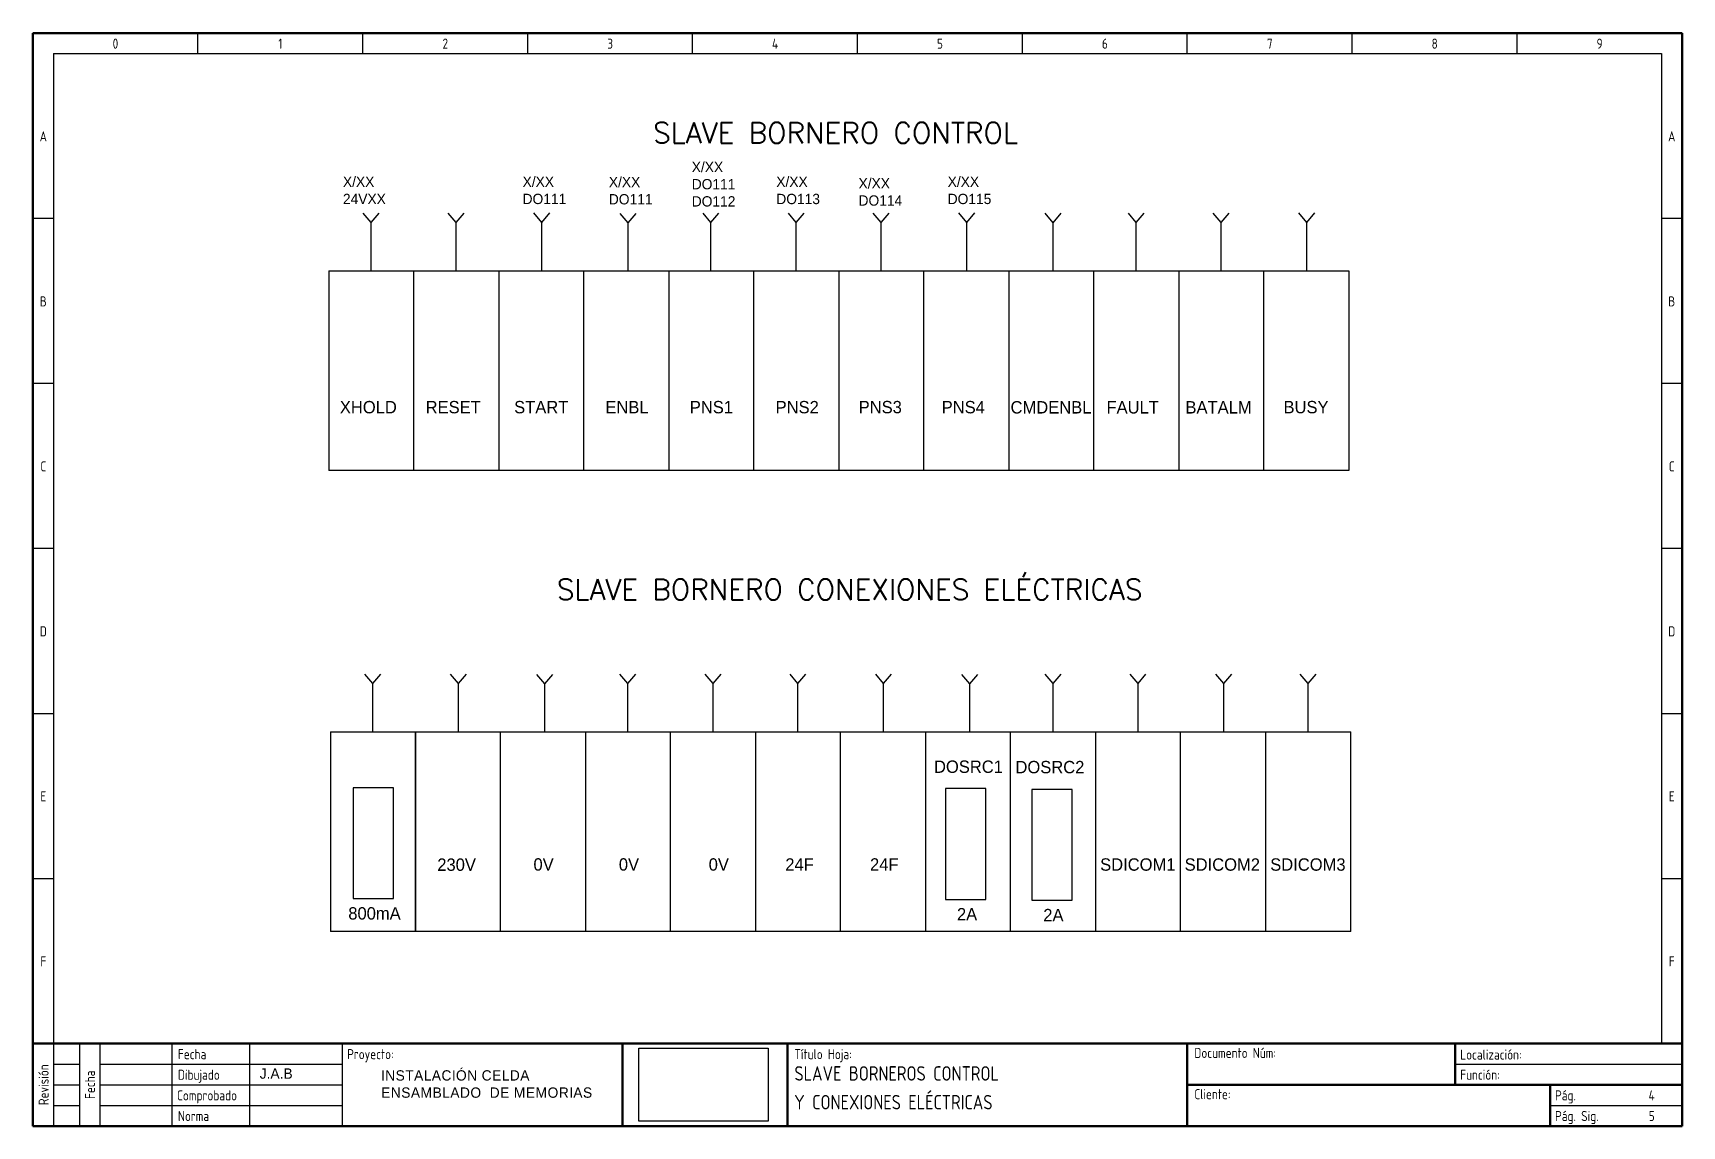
# Model space of a CAD drawing. Header units: millimetres. Extents: x 0 to 400, y 0 to 265.
import ezdxf
from ezdxf.enums import TextEntityAlignment as Align

# ---------------------------------------------------------------- set-up
doc = ezdxf.new("R2010")
doc.units = ezdxf.units.MM
doc.linetypes.add('Caddy_Solid', pattern=[0])
doc.layers.add('Caddy_1', color=7, linetype='Continuous', lineweight=25)
doc.styles.add('Caddy_Vectorfont1p', font='isocp___.ttf', dxfattribs={"width": 0.9})
doc.styles.add('LABEL', font='simplex.shx')
picture_1 = doc.add_image_def('image1.jpg', size_in_pixel=(592, 334))

# ---------------------------------------------------------------- blocks, each defined once
blk = doc.blocks.new('Blk3')
at = {"layer": 'Caddy_1', "linetype": 'Caddy_Solid', "lineweight": 50}
for p, q in [((10, 30), (410, 30)), ((153, 30), (153, 10)), ((193, 30), (193, 10)), ((290, 30), (290, 10)), ((355, 20), (355, 30)), ((290, 20), (410, 20)), ((378, 10), (378, 20)), ((410, 10), (10, 10))]:
    blk.add_line(p, q, dxfattribs=at)
at = {"layer": 'Caddy_1', "linetype": 'Caddy_Solid', "lineweight": 25}
for p, q in [((10, 30), (15, 30)), ((15, 30), (15, 10)), ((21.25, 30), (21.25, 10)), ((26.25, 30), (26.25, 10)), ((43.75, 10), (43.75, 30)), ((62.5, 30), (62.5, 10)), ((85, 30), (85, 10)), ((15, 25), (21.25, 25)), ((26.25, 25), (85, 25)), ((355, 25), (410, 25)), ((15, 20), (21.25, 20)), ((26.25, 20), (85, 20)), ((15, 15), (21.25, 15)), ((26.25, 15), (85, 15)), ((378, 15), (410, 15))]:
    blk.add_line(p, q, dxfattribs=at)
at = {"layer": 'Caddy_1', "lineweight": 25, "style": 'Caddy_Vectorfont1p', "width": 0.9}
for s, p in [('Fecha', (45.15, 26.2)), ('Proyecto:', (86.2, 26.2)), ('Título Hoja:', (194.7, 26.2)), ('Documento Núm:', (291.7, 26.5)), ('Localización:', (356.2, 26.1)), ('Dibujado', (45.15, 21.2)), ('Función:', (356.2, 21.2)), ('Comprobado', (44.94, 16.2)), ('Cliente:', (291.7, 16.5)), ('Pág.', (379.2, 16.2)), ('Norma', (45.15, 11.2)), ('Pág. Sig.', (379.2, 11.2))]:
    blk.add_text(s, height=2.45, dxfattribs=at).set_placement(p)
for s, p in [('Revisión', (13.8, 20)), ('Fecha', (25.05, 20))]:
    blk.add_text(s, height=2.45, rotation=90, dxfattribs=at).set_placement(p, align=Align.CENTER)
blk = doc.blocks.new('Blk4')
at = {"layer": 'Caddy_1', "linetype": 'Caddy_Solid', "lineweight": 50}
for p, q in [((10, 10), (10, 275)), ((10, 275), (410, 275)), ((410, 275), (410, 10))]:
    blk.add_line(p, q, dxfattribs=at)
at = {"layer": 'Caddy_1', "linetype": 'Caddy_Solid', "lineweight": 25}
for p, q in [((50, 270), (50, 275)), ((90, 270), (90, 275)), ((130, 270), (130, 275)), ((170, 270), (170, 275)), ((210, 270), (210, 275)), ((250, 270), (250, 275)), ((290, 270), (290, 275)), ((330, 270), (330, 275)), ((370, 270), (370, 275)), ((15, 270), (15, 30)), ((15, 270), (405, 270)), ((405, 270), (405, 30)), ((15, 230), (10, 230)), ((410, 230), (405, 230)), ((15, 190), (10, 190)), ((410, 190), (405, 190)), ((15, 150), (10, 150)), ((410, 150), (405, 150)), ((10, 110), (15, 110)), ((405, 110), (410, 110)), ((10, 70), (15, 70)), ((405, 70), (410, 70))]:
    blk.add_line(p, q, dxfattribs=at)
at = {"layer": 'Caddy_1', "lineweight": 25, "style": 'Caddy_Vectorfont1p', "width": 0.9}
for s, p in [('0', (30, 271.2)), ('1', (70, 271.2)), ('2', (110, 271.2)), ('3', (150, 271.2)), ('4', (190, 271.2)), ('5', (230, 271.2)), ('6', (270, 271.2)), ('7', (310, 271.2)), ('8', (350, 271.2)), ('9', (390, 271.2)), ('A', (12.5, 248.7)), ('A', (407.5, 248.7)), ('B', (12.5, 208.7)), ('B', (407.5, 208.7)), ('C', (12.5, 168.7)), ('C', (407.5, 168.7)), ('D', (12.5, 128.7)), ('D', (407.5, 128.7)), ('E', (12.5, 88.7)), ('E', (407.5, 88.7)), ('F', (12.5, 48.7)), ('F', (407.5, 48.7))]:
    blk.add_text(s, height=2.45, dxfattribs=at).set_placement(p, align=Align.CENTER)

msp = doc.modelspace()

# ---------------------------------------------------------------- linework, layer by layer
for p, q in [((82.02, 218.99), (80.09, 221.27)), ((82.02, 218.99), (83.95, 221.27)), ((102.61, 218.99), (100.68, 221.27)), ((102.61, 218.99), (104.54, 221.27)), ((123.4, 219.01), (121.47, 221.3)), ((123.4, 219.01), (125.32, 221.3)), ((144.32, 218.93), (142.39, 221.21)), ((144.32, 218.93), (146.25, 221.21)), ((164.43, 218.96), (162.5, 221.25)), ((164.43, 218.96), (166.35, 221.25)), ((185.13, 218.99), (183.2, 221.27)), ((185.13, 218.99), (187.05, 221.27)), ((205.72, 218.99), (203.79, 221.27)), ((205.72, 218.99), (207.64, 221.27)), ((226.5, 219.02), (224.58, 221.3)), ((226.5, 219.02), (228.43, 221.3)), ((247.43, 218.93), (245.5, 221.22)), ((247.43, 218.93), (249.35, 221.22)), ((267.61, 218.99), (265.68, 221.27)), ((267.61, 218.99), (269.54, 221.27)), ((288.2, 218.99), (286.27, 221.27)), ((288.2, 218.99), (290.13, 221.27)), ((308.99, 219.02), (307.06, 221.3)), ((308.99, 219.02), (310.92, 221.3)), ((82.02, 207.27), (82.02, 218.99)), ((102.61, 207.26), (102.61, 218.99)), ((123.4, 207.27), (123.4, 219.01)), ((144.32, 207.27), (144.32, 218.93)), ((164.43, 207.27), (164.43, 218.96)), ((185.13, 207.27), (185.13, 218.99)), ((205.72, 207.27), (205.72, 218.99)), ((226.5, 207.27), (226.5, 219.02)), ((247.43, 207.27), (247.43, 218.93)), ((267.61, 207.27), (267.61, 218.99)), ((288.2, 207.27), (288.2, 218.99)), ((308.99, 207.27), (308.99, 219.02)), ((71.71, 207.27), (319.16, 207.27)), ((71.71, 207.27), (71.71, 158.88)), ((71.71, 207.27), (92.33, 207.27)), ((92.33, 158.88), (92.33, 207.27)), ((112.95, 207.27), (112.95, 158.88)), ((133.57, 158.88), (133.57, 207.27)), ((154.19, 207.27), (154.19, 158.88)), ((174.81, 158.88), (174.81, 207.27)), ((174.81, 207.27), (195.44, 207.27)), ((195.44, 207.27), (195.44, 158.88)), ((216.06, 158.88), (216.06, 207.27)), ((236.68, 207.27), (236.68, 158.88)), ((257.3, 158.88), (257.3, 207.27)), ((257.3, 207.27), (277.92, 207.27)), ((277.92, 207.27), (277.92, 158.88)), ((298.54, 158.88), (298.54, 207.27)), ((319.16, 207.27), (319.16, 158.88)), ((319.16, 158.88), (71.71, 158.88)), ((82.43, 107.21), (80.5, 109.49)), ((82.43, 107.21), (84.36, 109.49)), ((103.22, 107.23), (101.29, 109.51)), ((103.22, 107.23), (105.15, 109.51)), ((124.14, 107.15), (122.21, 109.43)), ((124.14, 107.15), (126.07, 109.43)), ((144.25, 107.18), (142.32, 109.46)), ((144.25, 107.18), (146.18, 109.46)), ((164.95, 107.21), (163.02, 109.49)), ((164.95, 107.21), (166.87, 109.49)), ((185.54, 107.21), (183.61, 109.49)), ((185.54, 107.21), (187.46, 109.49)), ((206.32, 107.23), (204.4, 109.52)), ((206.32, 107.23), (208.25, 109.52)), ((227.25, 107.15), (225.32, 109.43)), ((227.25, 107.15), (229.17, 109.43)), ((247.43, 107.21), (245.5, 109.49)), ((247.43, 107.21), (249.36, 109.49)), ((268.02, 107.21), (266.09, 109.49)), ((268.02, 107.21), (269.95, 109.49)), ((288.81, 107.23), (286.88, 109.52)), ((288.81, 107.23), (290.74, 109.52)), ((309.29, 107.21), (307.37, 109.49)), ((309.29, 107.21), (311.22, 109.49)), ((82.43, 95.48), (82.43, 107.21)), ((103.22, 95.48), (103.22, 107.23)), ((124.14, 95.48), (124.14, 107.15)), ((144.25, 95.48), (144.25, 107.18)), ((164.95, 95.49), (164.95, 107.21)), ((185.54, 95.48), (185.54, 107.21)), ((206.32, 95.49), (206.32, 107.23)), ((227.25, 95.49), (227.25, 107.15)), ((247.43, 95.49), (247.43, 107.21)), ((268.02, 95.48), (268.02, 107.21)), ((288.81, 95.49), (288.81, 107.23)), ((309.29, 95.48), (309.29, 107.21)), ((72.15, 95.48), (319.61, 95.48)), ((72.15, 95.48), (72.15, 47.1)), ((72.15, 95.48), (298.98, 95.48)), ((92.77, 47.1), (92.77, 95.48)), ((92.77, 95.48), (92.77, 47.1)), ((113.39, 47.1), (113.39, 95.48)), ((134.01, 95.48), (134.01, 47.1)), ((154.64, 95.49), (175.26, 95.49)), ((154.64, 47.1), (154.64, 95.48)), ((175.26, 95.48), (175.26, 47.1)), ((195.88, 47.1), (195.88, 95.48)), ((216.5, 95.48), (216.5, 47.1)), ((237.12, 95.49), (257.74, 95.49)), ((237.12, 47.1), (237.12, 95.48)), ((257.74, 95.48), (257.74, 47.1)), ((278.36, 47.1), (278.36, 95.48)), ((298.98, 95.48), (298.98, 47.1)), ((298.98, 95.48), (319.61, 95.48)), ((319.61, 47.1), (319.61, 95.48)), ((319.61, 47.1), (319.61, 95.48)), ((319.61, 47.1), (72.15, 47.1))]:
    msp.add_line(p, q)
for points in [[(77.62, 81.96), (77.62, 55.07), (87.42, 55.07), (87.42, 81.96)], [(221.3, 81.75), (221.3, 54.86), (231.1, 54.86), (231.1, 81.75)], [(242.24, 81.55), (242.24, 54.65), (252.04, 54.65), (252.04, 81.55)]]:
    msp.add_lwpolyline(points, close=True)

# ---------------------------------------------------------------- block references
at = {"layer": 'Caddy_1'}
for name in ['Blk4', 'Blk3']:
    msp.add_blockref(name, (-10.02, -10.07), dxfattribs=at)

# ---------------------------------------------------------------- texts
at = {"linetype": 'Continuous', "char_height": 5, "attachment_point": 1, "style": 'LABEL'}
for s, insert, width in [('{SLAVE BORNERO CONTROL}', (150.39, 243.21), 137.7306), ('{SLAVE BORNERO CONEXIONES ELÉCTRICAS}', (127.03, 132.51), 186.275)]:
    msp.add_mtext(s, dxfattribs=dict(at, insert=insert, width=width))
at = {"attachment_point": 1}
for s, insert, char_height, width in [('{X/XX\\PDO111\\PDO112}', (159.77, 233.7), 2.5, 16.277), ('{X/XX\\P24VXX}', (75.16, 230.11), 2.5, 16.277), ('{X/XX\\PDO111}', (118.74, 230.12), 2.5, 16.277), ('{X/XX\\PDO111}', (139.66, 230.04), 2.5, 16.277), ('{X/XX\\PDO113}', (180.28, 230.11), 2.5, 14.2629), ('{X/XX\\PDO114}', (200.23, 229.74), 2.5, 14.2629), ('{X/XX\\PDO115}', (221.85, 230.12), 2.5, 16.277), ('{XHOLD}', (74.41, 175.72), 3, 31.5128), ('{RESET}', (95.22, 175.72), 3, 27.5766), ('{START}', (116.69, 175.72), 3, 22.3632), ('{ENBL}', (138.82, 175.72), 3, 17.06), ('{PNS1}', (159.3, 175.72), 3, 12.7318), ('{PNS2}', (180.11, 175.72), 3, 8.6652), ('{PNS3}', (200.26, 175.73), 3, 4.6673), ('{PNS4}', (220.4, 175.72), 3, 1.3941), ('{CMDENBL}', (237.1, 175.68), 3, 17.9328), ('{FAULT}', (260.37, 175.68), 3, 8.7033), ('{BATALM}', (279.53, 175.68), 3, 10.3727), ('{BUSY}', (303.31, 175.73), 3, 7.2575), ('{DOSRC1}', (218.53, 88.55), 3, 7.485), ('{DOSRC2}', (238.29, 88.45), 3, 11.8627), ('{230V}', (98.05, 64.8), 3, 6.5834), ('{0V}', (121.38, 64.85), 3, 2.8494), ('{0V}', (142.08, 64.85), 3, 2.8494), ('{0V}', (163.88, 64.84), 3, 2.8494), ('{24F}', (182.46, 64.84), 3, 8.9729), ('{24F}', (203.01, 64.85), 3, 9.6663), ('{SDICOM1}', (258.83, 64.83), 3, 8.9732), ('{SDICOM2}', (279.33, 64.83), 3, 12.6042), ('{SDICOM3}', (300.09, 64.83), 3, 8.1053), ('{800mA}', (76.46, 52.99), 3, 14.423), ('{2A}', (224.1, 52.78), 3, 14.423), ('{2A}', (245.04, 52.57), 3, 14.423), ('{\\C5;J.A.B}', (54.97, 13.9), 2.5, 20.0109), ('{\\C5;\\T1.05;INSTALACIÓN CELDA ENSAMBLADO  DE MEMORIAS}', (84.43, 13.45), 2.5, 51.3134)]:
    msp.add_mtext(s, dxfattribs=dict(at, insert=insert, char_height=char_height, width=width))
at = {"layer": 'Caddy_1', "color": 5, "lineweight": 25, "true_color": 0x0000ff, "style": 'Caddy_Vectorfont1p', "width": 0.9}
for s, p in [('SLAVE BORNEROS CONTROL', (184.68, 10.93, -1)), ('Y CONEXIONES ELÉCTRICAS', (184.63, 3.96, -1))]:
    msp.add_text(s, height=3.5, dxfattribs=at).set_placement(p)
for s, p in [('4', (393.35, 6.13, -1)), ('5', (393.35, 1.13, -1))]:
    msp.add_text(s, height=2.45, dxfattribs=at).set_placement(p, align=Align.RIGHT)

# ---------------------------------------------------------------- pictures from other files: only their frames are drawn
image = msp.add_image(picture_1, insert=(146.94, 1.12), size_in_units=(31.36, 17.69))

doc.saveas('drawing.dxf')
